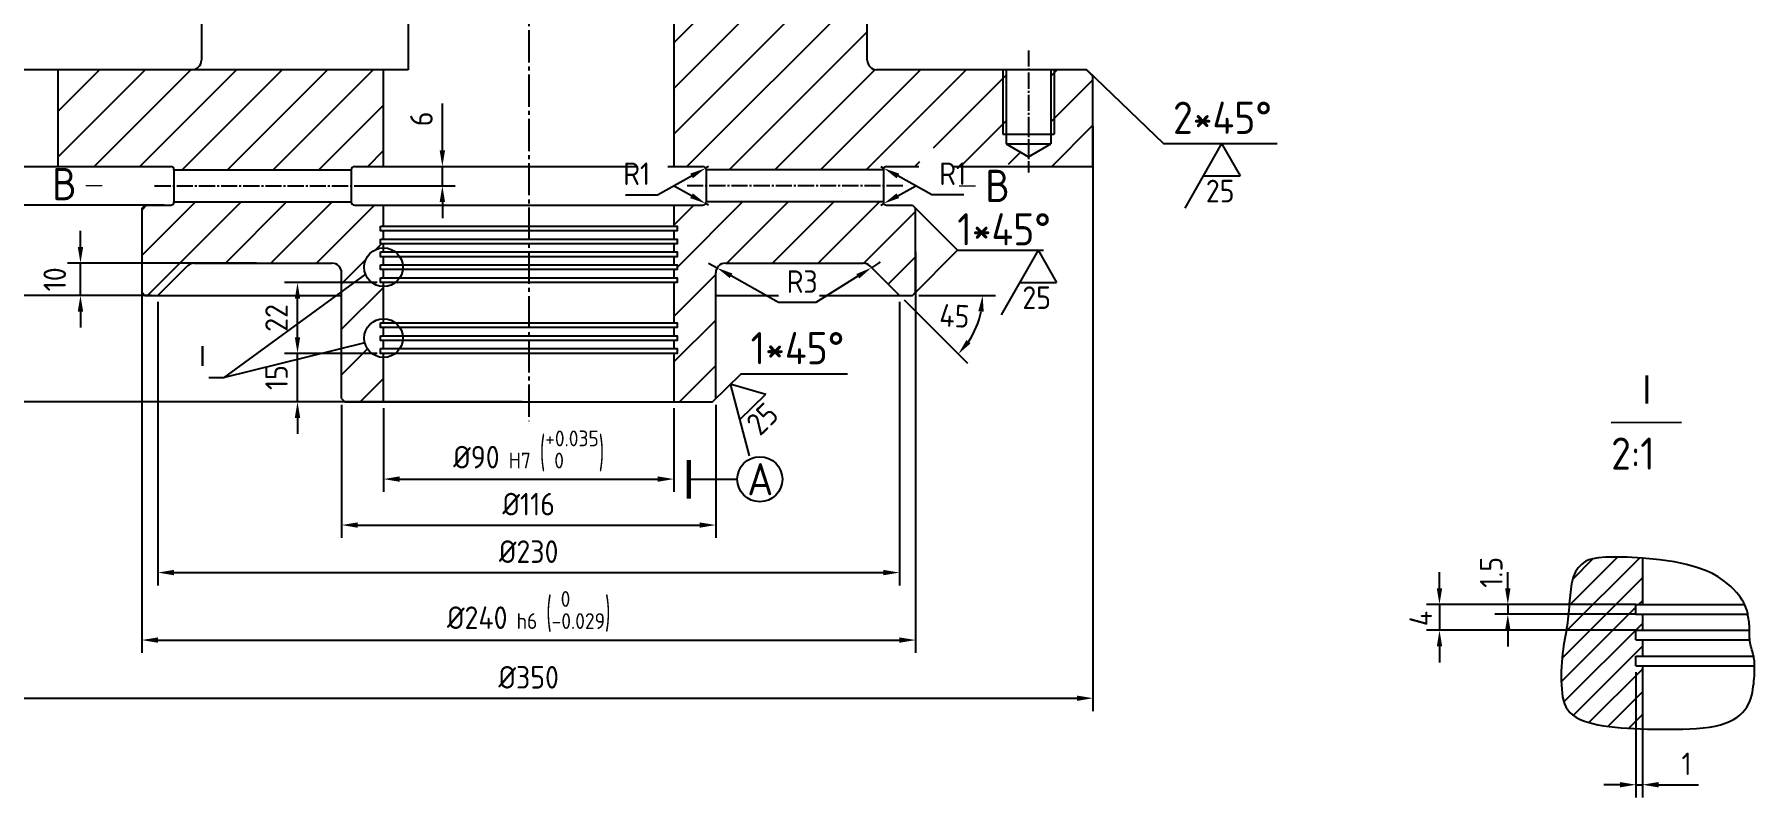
# Model space of a CAD drawing. Header units: millimetres. Extents: x 0 to 1682, y 0 to 1188.
# Drawn here: x 345 to 878, y 578 to 814 of the extents above; entities that cross this region are included whole.
import ezdxf
from ezdxf.enums import TextEntityAlignment as Align

# ---------------------------------------------------------------- set-up
doc = ezdxf.new("R2010")
doc.units = ezdxf.units.MM
doc.linetypes.add('GEN7', pattern=[13.75, 10, -1.25, 1.25, -1.25])
doc.linetypes.add('GEN7A', pattern=[6.875, 5, -0.625, 0.625, -0.625])
doc.layers.get('0').update_dxf_attribs({"linetype": 'CONTINUOUS'})
doc.layers.get('DEFPOINTS').update_dxf_attribs({"linetype": 'CONTINUOUS'})
for name, color, linetype in [('4', 3, 'CONTINUOUS'), ('5', 3, 'CONTINUOUS'), ('6', 2, 'CONTINUOUS'), ('7', 4, 'GEN7'), ('7A', 4, 'GEN7A'), ('8', 1, 'CONTINUOUS')]:
    doc.layers.add(name, color=color, linetype=linetype)
doc.styles.get("Standard").update_dxf_attribs({"font": 'ISOCP.SHX', "bigfont": 'hztxt.shx'})
doc.dimstyles.new('GEN-ISO', dxfattribs={"dimscale": 2, "dimtxt": 3.5, "dimasz": 2.5, "dimexe": 2, "dimexo": 1, "dimgap": 1.5, "dimtad": 1, "dimdsep": 46, "dimtxsty": 'Standard', "dimcen": 0, "dimclrd": 256, "dimclre": 256, "dimclrt": 2, "dimadec": 0, "dimazin": 0, "dimtp": 0.1, "dimtm": 0.1, "dimtfac": 0.71, "dimtdec": 3, "dimtmove": 0, "dimatfit": 3, "dimfxl": 1, "dimtzin": 0, "dimarcsym": 0})
doc.dimstyles.new('GEN-ISO$4', dxfattribs={"dimscale": 2, "dimtxt": 3.5, "dimasz": 2.5, "dimexe": 2, "dimexo": 1, "dimgap": 1.5, "dimtad": 1, "dimtoh": 1, "dimdsep": 46, "dimtxsty": 'Standard', "dimcen": 0, "dimclrd": 256, "dimclre": 256, "dimclrt": 2, "dimadec": 0, "dimazin": 0, "dimtp": 0.1, "dimtm": 0.1, "dimtfac": 0.71, "dimtdec": 3, "dimtofl": 0, "dimtmove": 0, "dimatfit": 0, "dimfxl": 1, "dimtzin": 0, "dimarcsym": 0})

# ---------------------------------------------------------------- blocks, each defined once
blk = doc.blocks.new('*X13')
at = {"color": 0}
for p, q in [((734.75, 699.39), (757.5, 722.14)), ((735.69, 707.41), (750.71, 722.43)), ((736.78, 715.56), (743.17, 721.96)), ((733.48, 691.06), (758.39, 715.97)), ((733.24, 683.74), (756.39, 706.9)), ((757.21, 707.71), (758.39, 708.9)), ((734.05, 677.49), (758.39, 701.83)), ((736.95, 673.31), (758.39, 694.76)), ((741.8, 671.09), (758.39, 687.68)), ((747.67, 669.89), (758.39, 680.61)), ((754.13, 669.28), (758.39, 673.54))]:
    blk.add_line(p, q, dxfattribs=at)
blk = doc.blocks.new('*D14')
at = {"layer": '5', "lineweight": -2}
for p, q in [((801.75, 642.53), (801.75, 647.53)), ((841.49, 637.53), (797.75, 637.53)), ((801.75, 637.53), (801.75, 634.53)), ((841.49, 634.53), (797.75, 634.53)), ((801.75, 629.53), (801.75, 624.53))]:
    blk.add_line(p, q, dxfattribs=at)
at = {"layer": '5'}
for points in [[(800.92, 642.53), (802.58, 642.53), (801.75, 637.53)], [(800.92, 629.53), (802.58, 629.53), (801.75, 634.53)]]:
    blk.add_solid(points, dxfattribs=at)
at = {"layer": 'DEFPOINTS', "color": 0}
for p in [(843.49, 637.53), (801.75, 634.53), (843.49, 634.53)]:
    blk.add_point(p, dxfattribs=at)
at = {"layer": '5', "color": 2, "insert": (796.62, 647.51), "char_height": 7, "attachment_point": 5, "rotation": 90}
blk.add_mtext('1.5', dxfattribs=at)
blk = doc.blocks.new('*D15')
at = {"layer": '5', "lineweight": -2}
for p, q in [((780.56, 642.53), (780.56, 647.53)), ((841.49, 637.53), (776.56, 637.53)), ((780.56, 637.53), (780.56, 629.53)), ((841.49, 629.53), (776.56, 629.53)), ((780.56, 624.53), (780.56, 619.53))]:
    blk.add_line(p, q, dxfattribs=at)
at = {"layer": '5'}
for points in [[(779.73, 642.53), (781.39, 642.53), (780.56, 637.53)], [(779.73, 624.53), (781.39, 624.53), (780.56, 629.53)]]:
    blk.add_solid(points, dxfattribs=at)
at = {"layer": 'DEFPOINTS', "color": 0}
for p in [(843.49, 637.53), (780.56, 629.53), (843.49, 629.53)]:
    blk.add_point(p, dxfattribs=at)
at = {"layer": '5', "color": 2, "insert": (774.75, 633.17), "char_height": 7, "attachment_point": 5, "rotation": 90}
blk.add_mtext('4', dxfattribs=at)
blk = doc.blocks.new('*D16')
at = {"layer": '5', "lineweight": -2}
for p, q in [((841.49, 616.53), (841.49, 577.6)), ((843.49, 616.53), (843.49, 577.6)), ((836.49, 581.6), (831.49, 581.6)), ((841.49, 581.6), (843.49, 581.6)), ((848.49, 581.6), (860.89, 581.6))]:
    blk.add_line(p, q, dxfattribs=at)
at = {"layer": '5'}
for points in [[(836.49, 582.43), (836.49, 580.77), (841.49, 581.6)], [(848.49, 582.43), (848.49, 580.77), (843.49, 581.6)]]:
    blk.add_solid(points, dxfattribs=at)
at = {"layer": 'DEFPOINTS', "color": 0}
for p in [(841.49, 618.53), (843.49, 618.53), (843.49, 581.6)]:
    blk.add_point(p, dxfattribs=at)
at = {"layer": '5', "color": 2, "insert": (857.19, 588.1), "char_height": 7, "attachment_point": 5}
blk.add_mtext('1', dxfattribs=at)
blk = doc.blocks.new('*D39')
at = {"layer": '5', "lineweight": -2}
for p, q in [((311.79, 778.45), (311.79, 783.45)), ((341.1, 773.45), (307.79, 773.45)), ((311.79, 773.45), (311.79, 761.45)), ((385.1, 761.45), (307.79, 761.45)), ((311.79, 756.45), (311.79, 751.45))]:
    blk.add_line(p, q, dxfattribs=at)
at = {"layer": '5'}
for points in [[(310.96, 778.45), (312.62, 778.45), (311.79, 773.45)], [(310.96, 756.45), (312.62, 756.45), (311.79, 761.45)]]:
    blk.add_solid(points, dxfattribs=at)
at = {"layer": 'DEFPOINTS', "color": 0}
for p in [(343.1, 773.45), (311.79, 761.45), (387.1, 761.45)]:
    blk.add_point(p, dxfattribs=at)
at = {"layer": '5', "color": 2, "insert": (305.31, 766.53), "char_height": 7, "attachment_point": 5, "rotation": 90}
blk.add_mtext('12', dxfattribs=at)
blk = doc.blocks.new('*D40')
at = {"layer": '5', "lineweight": -2}
for p, q in [((341.1, 773.45), (290.58, 773.45)), ((294.58, 768.45), (294.58, 738.45)), ((381.1, 733.45), (290.58, 733.45))]:
    blk.add_line(p, q, dxfattribs=at)
at = {"layer": '5'}
for points in [[(293.74, 768.45), (295.41, 768.45), (294.58, 773.45)], [(293.74, 738.45), (295.41, 738.45), (294.58, 733.45)]]:
    blk.add_solid(points, dxfattribs=at)
at = {"layer": 'DEFPOINTS', "color": 0}
for p in [(343.1, 773.45), (294.58, 733.45), (383.1, 733.45)]:
    blk.add_point(p, dxfattribs=at)
at = {"layer": '5', "color": 2, "insert": (288.08, 753.45), "char_height": 7, "attachment_point": 5, "rotation": 90}
blk.add_mtext('40', dxfattribs=at)
blk = doc.blocks.new('*D41')
at = {"layer": '5', "lineweight": -2}
for p, q in [((359.1, 748.45), (359.1, 753.45)), ((413.68, 743.45), (355.1, 743.45)), ((359.1, 733.45), (359.1, 743.45)), ((381.1, 733.45), (355.1, 733.45)), ((359.1, 728.45), (359.1, 723.45))]:
    blk.add_line(p, q, dxfattribs=at)
at = {"layer": '5'}
for points in [[(358.27, 748.45), (359.93, 748.45), (359.1, 743.45)], [(358.27, 728.45), (359.93, 728.45), (359.1, 733.45)]]:
    blk.add_solid(points, dxfattribs=at)
at = {"layer": 'DEFPOINTS', "color": 0}
for p in [(359.1, 743.45), (415.68, 743.45), (383.1, 733.45)]:
    blk.add_point(p, dxfattribs=at)
at = {"layer": '5', "color": 2, "insert": (351.13, 738.43), "char_height": 7, "attachment_point": 5, "rotation": 90}
blk.add_mtext('10', dxfattribs=at)
blk = doc.blocks.new('*D42')
at = {"layer": '5', "lineweight": -2}
for p, q in [((341.1, 773.45), (273.07, 773.45)), ((277.07, 705.45), (277.07, 768.45)), ((496.1, 700.45), (273.07, 700.45))]:
    blk.add_line(p, q, dxfattribs=at)
at = {"layer": '5'}
for points in [[(276.23, 768.45), (277.9, 768.45), (277.07, 773.45)], [(276.23, 705.45), (277.9, 705.45), (277.07, 700.45)]]:
    blk.add_solid(points, dxfattribs=at)
at = {"layer": 'DEFPOINTS', "color": 0}
for p in [(277.07, 773.45), (343.1, 773.45), (498.1, 700.45)]:
    blk.add_point(p, dxfattribs=at)
at = {"layer": '5', "color": 2, "insert": (270.57, 736.95), "char_height": 7, "attachment_point": 5, "rotation": 90}
blk.add_mtext('73%%p{}{\\C2;%%p0.2}', dxfattribs=at)
blk = doc.blocks.new('*D43')
at = {"layer": '5', "lineweight": -2}
for p, q in [((496.1, 1053.45), (257.18, 1053.45)), ((261.18, 705.45), (261.18, 1048.45)), ((496.1, 700.45), (257.18, 700.45))]:
    blk.add_line(p, q, dxfattribs=at)
at = {"layer": '5'}
for points in [[(260.35, 1048.45), (262.01, 1048.45), (261.18, 1053.45)], [(260.35, 705.45), (262.01, 705.45), (261.18, 700.45)]]:
    blk.add_solid(points, dxfattribs=at)
at = {"layer": 'DEFPOINTS', "color": 0}
for p in [(261.18, 1053.45), (498.1, 1053.45), (498.1, 700.45)]:
    blk.add_point(p, dxfattribs=at)
at = {"layer": '5', "color": 2, "insert": (254.68, 876.95), "char_height": 7, "attachment_point": 5, "rotation": 90}
blk.add_mtext('353', dxfattribs=at)
blk = doc.blocks.new('*D45')
at = {"layer": '5', "lineweight": -2}
for p, q in [((426.41, 720.45), (426.41, 725.45)), ((451.1, 715.45), (422.41, 715.45)), ((426.41, 700.45), (426.41, 715.45)), ((451.1, 700.45), (422.41, 700.45)), ((426.41, 695.45), (426.41, 690.45))]:
    blk.add_line(p, q, dxfattribs=at)
at = {"layer": '5'}
for points in [[(425.58, 720.45), (427.24, 720.45), (426.41, 715.45)], [(425.58, 695.45), (427.24, 695.45), (426.41, 700.45)]]:
    blk.add_solid(points, dxfattribs=at)
at = {"layer": 'DEFPOINTS', "color": 0}
for p in [(426.41, 715.45), (453.1, 715.45), (453.1, 700.45)]:
    blk.add_point(p, dxfattribs=at)
at = {"layer": '5', "color": 2, "insert": (419.91, 707.95), "char_height": 7, "attachment_point": 5, "rotation": 90}
blk.add_mtext('15', dxfattribs=at)
blk = doc.blocks.new('*D46')
at = {"layer": '5', "lineweight": -2}
for p, q in [((451.1, 737.45), (422.41, 737.45)), ((426.41, 720.45), (426.41, 732.45)), ((451.1, 715.45), (422.41, 715.45))]:
    blk.add_line(p, q, dxfattribs=at)
at = {"layer": '5'}
for points in [[(425.58, 732.45), (427.24, 732.45), (426.41, 737.45)], [(425.58, 720.45), (427.24, 720.45), (426.41, 715.45)]]:
    blk.add_solid(points, dxfattribs=at)
at = {"layer": 'DEFPOINTS', "color": 0}
for p in [(426.41, 737.45), (453.1, 737.45), (453.1, 715.45)]:
    blk.add_point(p, dxfattribs=at)
at = {"layer": '5', "color": 2, "insert": (419.91, 726.45), "char_height": 7, "attachment_point": 5, "rotation": 90}
blk.add_mtext('22', dxfattribs=at)
blk = doc.blocks.new('*D47')
at = {"layer": '5', "lineweight": -2}
for p, q in [((471.34, 778.45), (471.34, 793.01)), ((455.1, 773.45), (475.34, 773.45)), ((471.34, 767.45), (471.34, 773.45)), ((445.1, 767.45), (475.34, 767.45)), ((471.34, 762.45), (471.34, 757.45))]:
    blk.add_line(p, q, dxfattribs=at)
at = {"layer": '5'}
for points in [[(470.5, 778.45), (472.17, 778.45), (471.34, 773.45)], [(470.5, 762.45), (472.17, 762.45), (471.34, 767.45)]]:
    blk.add_solid(points, dxfattribs=at)
at = {"layer": 'DEFPOINTS', "color": 0}
for p in [(453.1, 773.45), (471.34, 773.45), (443.1, 767.45)]:
    blk.add_point(p, dxfattribs=at)
at = {"layer": '5', "color": 2, "insert": (464.84, 788.23), "char_height": 7, "attachment_point": 5, "rotation": 90}
blk.add_mtext('6', dxfattribs=at)
blk = doc.blocks.new('*D49')
at = {"layer": '5', "lineweight": -2}
for p, q in [((538.1, 764.7), (548.6, 770.51)), ((553.85, 773.42), (552.97, 772.93)), ((528.1, 764.7), (538.1, 764.7))]:
    blk.add_line(p, q, dxfattribs=at)
at = {"layer": '5'}
blk.add_solid([(548.2, 771.24), (549, 769.78), (552.97, 772.93)], dxfattribs=at)
at = {"layer": 'DEFPOINTS', "color": 0}
for p in [(552.97, 772.93), (553.85, 773.42)]:
    blk.add_point(p, dxfattribs=at)
at = {"layer": '5', "color": 2, "insert": (531.6, 771.2), "char_height": 7, "attachment_point": 5}
blk.add_mtext('R1', dxfattribs=at)
blk = doc.blocks.new('*D52')
at = {"layer": '5', "lineweight": -2}
for p, q in [((607.35, 773.42), (608.23, 772.93)), ((623.1, 764.7), (612.6, 770.51)), ((633.1, 764.7), (623.1, 764.7))]:
    blk.add_line(p, q, dxfattribs=at)
at = {"layer": '5'}
blk.add_solid([(613, 771.24), (612.2, 769.78), (608.23, 772.93)], dxfattribs=at)
at = {"layer": 'DEFPOINTS', "color": 0}
for p in [(607.35, 773.42), (608.23, 772.93)]:
    blk.add_point(p, dxfattribs=at)
at = {"layer": '5', "color": 2, "insert": (629.6, 771.2), "char_height": 7, "attachment_point": 5}
blk.add_mtext('R1', dxfattribs=at)
blk = doc.blocks.new('*D53')
at = {"layer": '5', "lineweight": -2}
for p, q in [((553.91, 743.46), (556.52, 741.99)), ((575.59, 731.23), (560.88, 739.53)), ((587.28, 731.23), (575.59, 731.23))]:
    blk.add_line(p, q, dxfattribs=at)
at = {"layer": '5'}
blk.add_solid([(561.29, 740.25), (560.47, 738.8), (556.52, 741.99)], dxfattribs=at)
at = {"layer": 'DEFPOINTS', "color": 0}
for p in [(553.91, 743.46), (556.52, 741.99)]:
    blk.add_point(p, dxfattribs=at)
at = {"layer": '5', "color": 2, "insert": (582.93, 737.73), "char_height": 7, "attachment_point": 5}
blk.add_mtext('R3', dxfattribs=at)
blk = doc.blocks.new('*D54')
at = {"layer": '5', "lineweight": -2}
for p, q in [((453.1, 698.45), (453.1, 672.45)), ((543.1, 698.45), (543.1, 672.45)), ((458.1, 676.45), (538.1, 676.45))]:
    blk.add_line(p, q, dxfattribs=at)
at = {"layer": '5'}
for points in [[(458.1, 677.28), (458.1, 675.61), (453.1, 676.45)], [(538.1, 677.28), (538.1, 675.61), (543.1, 676.45)]]:
    blk.add_solid(points, dxfattribs=at)
at = {"layer": 'DEFPOINTS', "color": 0}
for p in [(453.1, 700.45), (543.1, 700.45), (543.1, 676.45)]:
    blk.add_point(p, dxfattribs=at)
at = {"layer": '5', "color": 2, "insert": (498.1, 685.15), "char_height": 7, "attachment_point": 5}
blk.add_mtext('%%c90{}{\\H0.7x;\\C3; H7 {\\H2x;\\W0.5;(}\\S+0.035^  0;{\\H2x;\\W0.5;)}}', dxfattribs=at)
blk = doc.blocks.new('*D55')
at = {"layer": '5', "lineweight": -2}
for p, q in [((440.1, 699.45), (440.1, 658.18)), ((556.1, 699.45), (556.1, 658.18)), ((445.1, 662.18), (551.1, 662.18))]:
    blk.add_line(p, q, dxfattribs=at)
at = {"layer": '5'}
for points in [[(445.1, 663.01), (445.1, 661.34), (440.1, 662.18)], [(551.1, 663.01), (551.1, 661.34), (556.1, 662.18)]]:
    blk.add_solid(points, dxfattribs=at)
at = {"layer": 'DEFPOINTS', "color": 0}
for p in [(440.1, 701.45), (556.1, 701.45), (556.1, 662.18)]:
    blk.add_point(p, dxfattribs=at)
at = {"layer": '5', "color": 2, "insert": (498.1, 668.68), "char_height": 7, "attachment_point": 5}
blk.add_mtext('%%c116', dxfattribs=at)
blk = doc.blocks.new('*D56')
at = {"layer": '5', "lineweight": -2}
for p, q in [((383.1, 731.45), (383.1, 643.43)), ((613.1, 731.45), (613.1, 643.43)), ((388.1, 647.43), (608.1, 647.43))]:
    blk.add_line(p, q, dxfattribs=at)
at = {"layer": '5'}
for points in [[(388.1, 648.26), (388.1, 646.6), (383.1, 647.43)], [(608.1, 648.26), (608.1, 646.6), (613.1, 647.43)]]:
    blk.add_solid(points, dxfattribs=at)
at = {"layer": 'DEFPOINTS', "color": 0}
for p in [(383.1, 733.45), (613.1, 733.45), (613.1, 647.43)]:
    blk.add_point(p, dxfattribs=at)
at = {"layer": '5', "color": 2, "insert": (498.1, 653.93), "char_height": 7, "attachment_point": 5}
blk.add_mtext('%%c230', dxfattribs=at)
blk = doc.blocks.new('*D57')
at = {"layer": '5', "lineweight": -2}
for p, q in [((618.1, 746.98), (618.1, 622.49)), ((378.1, 745.04), (378.1, 622.49)), ((383.1, 626.49), (613.1, 626.49))]:
    blk.add_line(p, q, dxfattribs=at)
at = {"layer": '5'}
for points in [[(383.1, 627.32), (383.1, 625.66), (378.1, 626.49)], [(613.1, 627.32), (613.1, 625.66), (618.1, 626.49)]]:
    blk.add_solid(points, dxfattribs=at)
at = {"layer": 'DEFPOINTS', "color": 0}
for p in [(378.1, 747.04), (618.1, 748.98), (618.1, 626.49)]:
    blk.add_point(p, dxfattribs=at)
at = {"layer": '5', "color": 2, "insert": (498.1, 635.33), "char_height": 7, "attachment_point": 5}
blk.add_mtext('%%c240{}{\\H0.7x;\\C3; h6 {\\H2x;\\W0.5;(}\\S 0^ -0.029;{\\H2x;\\W0.5;)}}', dxfattribs=at)
blk = doc.blocks.new('*D58')
at = {"layer": '5', "lineweight": -2}
for p, q in [((673.1, 786), (673.1, 604.44)), ((323.1, 783.72), (323.1, 604.44)), ((328.1, 608.44), (668.1, 608.44))]:
    blk.add_line(p, q, dxfattribs=at)
at = {"layer": '5'}
for points in [[(328.1, 609.27), (328.1, 607.61), (323.1, 608.44)], [(668.1, 609.27), (668.1, 607.61), (673.1, 608.44)]]:
    blk.add_solid(points, dxfattribs=at)
at = {"layer": 'DEFPOINTS', "color": 0}
for p in [(323.1, 785.72), (673.1, 788), (673.1, 608.44)]:
    blk.add_point(p, dxfattribs=at)
at = {"layer": '5', "color": 2, "insert": (498.1, 614.94), "char_height": 7, "attachment_point": 5}
blk.add_mtext('%%c350', dxfattribs=at)
blk = doc.blocks.new('GEFTOREF')
at = {"color": 0}
blk.add_line((0, 2.5), (0, 10), dxfattribs=at)
for points in [[(0, 2.5, 0.7, 0.7, 0), (-3, 2.5, 0, 0, 0)], [(0, 2.5, 0.7, 0.7, 0), (3, 2.5, 0, 0, 0)]]:
    blk.add_lwpolyline(points, format="xyseb")
blk.add_circle((0, 13.5), 3.5)
blk.add_attdef('GEFTOREF', text='', height=5, dxfattribs=at).set_placement((0, 13.57), align=Align.MIDDLE)
blk = doc.blocks.new('GEFROG5')
at = {"color": 0}
for p, q in [((0, 0), (5.714286, 10)), ((2.857143, 5), (-2.857143, 5)), ((0, 0), (-2.857143, 5))]:
    blk.add_line(p, q, dxfattribs=at)
for tag, p in [('GEFROU2', (2.45, 9.8)), ('GEFROU1', (2.45, 5.6))]:
    blk.add_attdef(tag, text='', height=3.5, rotation=180, dxfattribs=at).set_placement(p, align=Align.TOP_LEFT)
at = {"color": 0, "flags": 9}
blk.add_attdef('GEFROU0', (0, 0), '', height=1, dxfattribs=at)
blk = doc.blocks.new('*X103')
at = {"color": 0}
for p, q in [((543.1, 783.52), (603.03, 843.45)), ((543.1, 797.66), (588.89, 843.45)), ((543.1, 811.8), (574.75, 843.45)), ((543.1, 825.94), (560.6, 843.45)), ((547.17, 773.45), (603.1, 829.37)), ((560.32, 772.45), (603.1, 815.23)), ((574.46, 772.45), (605.52, 803.51)), ((588.6, 772.45), (619.6, 803.45)), ((602.74, 772.45), (633.74, 803.45)), ((623.63, 779.19), (646.18, 801.75)), ((660.02, 801.44), (662.03, 803.45)), ((660.02, 787.3), (673.1, 800.38)), ((632.03, 773.45), (646.18, 787.6)), ((660.31, 773.45), (673.1, 786.24)), ((617.88, 773.45), (619.39, 774.95)), ((646.91, 774.19), (650.61, 777.89))]:
    blk.add_line(p, q, dxfattribs=at)
blk = doc.blocks.new('*X104')
at = {"color": 0}
for p, q in [((543.1, 755.23), (549.32, 761.45)), ((544.1, 742.09), (564.46, 762.45)), ((559.6, 743.45), (578.6, 762.45)), ((573.74, 743.45), (592.74, 762.45)), ((587.88, 743.45), (606.88, 762.45)), ((602.02, 743.44), (618.1, 759.52)), ((609.63, 736.91), (618.1, 745.38)), ((543.1, 741.09), (543.46, 741.45)), ((543.1, 726.95), (556.1, 739.95)), ((543.1, 712.81), (556.1, 725.81)), ((544.88, 700.45), (556.1, 711.66))]:
    blk.add_line(p, q, dxfattribs=at)
blk = doc.blocks.new('*X105')
at = {"color": 0}
for p, q in [((352.1, 776.36), (379.18, 803.45)), ((352.1, 790.51), (365.04, 803.45)), ((363.33, 773.45), (393.33, 803.45)), ((377.47, 773.45), (407.47, 803.45)), ((390.61, 772.45), (421.61, 803.45)), ((404.75, 772.45), (435.75, 803.45)), ((418.89, 772.45), (449.89, 803.45)), ((433.04, 772.45), (453.1, 792.51)), ((448.18, 773.45), (453.1, 778.37))]:
    blk.add_line(p, q, dxfattribs=at)
blk = doc.blocks.new('*X106')
at = {"color": 0}
for p, q in [((378.1, 745.8), (394.75, 762.45)), ((378.1, 759.94), (379.61, 761.45)), ((379.89, 733.45), (408.89, 762.45)), ((404.04, 743.45), (423.04, 762.45)), ((418.18, 743.45), (437.18, 762.45)), ((432.32, 743.45), (450.32, 761.45)), ((450.72, 747.71), (452.46, 749.45)), ((440.1, 737.08), (447.59, 744.58)), ((440.1, 722.94), (453.1, 735.94)), ((440.1, 708.8), (448.13, 716.83)), ((445.89, 700.45), (453.1, 707.66))]:
    blk.add_line(p, q, dxfattribs=at)

msp = doc.modelspace()

# ---------------------------------------------------------------- linework, layer by layer
for p, q in [((603.0999, 806.4475), (603.0999, 1053.4475)), ((460.6833, 838.4475), (460.6833, 803.4475)), ((543.0999, 838.4475), (543.0999, 773.4475)), ((396.6307, 819.4475), (396.6307, 806.4475)), ((460.6833, 803.4475), (325.0999, 803.4475)), ((352.0999, 803.4475), (352.0999, 773.4475)), ((453.0999, 773.4475), (453.0999, 803.4475)), ((671.0999, 803.4475), (606.0999, 803.4475)), ((646.1824, 803.4475), (646.1824, 780.4475)), ((660.0174, 803.4475), (660.0174, 780.4475)), ((673.0999, 801.4475), (671.0999, 803.4475)), ((673.0999, 773.4475), (673.0999, 801.4475)), ((645.0999, 783.4475), (661.0999, 783.4475)), ((646.1824, 780.4475), (660.0174, 780.4475)), ((646.1824, 780.4475), (653.0999, 776.4537)), ((653.0999, 776.4537), (660.0174, 780.4475)), ((323.0999, 773.4475), (387.0999, 773.4475)), ((388.0999, 772.4475), (388.0999, 762.4475)), ((388.0999, 772.4475), (443.0999, 772.4475)), ((443.0999, 772.4475), (443.0999, 762.4475)), ((444.0999, 773.4475), (531.8594, 773.4475)), ((541.3006, 773.4475), (552.0999, 773.4475)), ((553.0999, 772.4475), (553.0999, 762.4475)), ((608.0999, 772.4475), (553.0999, 772.4475)), ((608.0999, 772.4475), (608.0999, 762.4475)), ((609.0999, 773.4475), (619.1215, 773.4475)), ((629.7724, 773.4475), (673.0999, 773.4475)), ((378.0999, 760.4475), (379.0999, 761.4475)), ((378.0999, 760.4475), (378.0999, 734.4475)), ((379.0999, 761.4475), (387.0999, 761.4475)), ((388.0999, 762.4475), (443.0999, 762.4475)), ((444.0999, 761.4475), (552.0999, 761.4475)), ((453.0999, 754.9475), (453.0999, 761.4475)), ((543.0999, 761.4475), (543.0999, 754.9475)), ((608.0999, 762.4475), (553.0999, 762.4475)), ((609.0999, 761.4475), (617.0999, 761.4475)), ((617.0999, 761.4475), (618.0999, 760.4475)), ((618.0999, 734.4475), (618.0999, 760.4475)), ((453.0999, 750.9475), (453.0999, 753.4475)), ((543.0999, 753.4475), (543.0999, 750.9475)), ((453.0999, 746.9475), (453.0999, 749.4475)), ((543.0999, 749.4475), (543.0999, 746.9475)), ((383.0999, 733.4475), (392.2212, 742.5688)), ((394.3425, 743.4475), (437.0999, 743.4475)), ((453.0999, 742.9475), (453.0999, 745.4475)), ((543.0999, 745.4475), (543.0999, 742.9475)), ((559.0999, 743.4475), (601.8572, 743.4475)), ((613.0999, 733.4475), (603.9786, 742.5688)), ((440.0999, 701.4475), (440.0999, 740.4475)), ((453.0999, 738.9475), (453.0999, 741.4475)), ((453.0999, 724.9475), (453.0999, 737.4475)), ((543.0999, 741.4475), (543.0999, 738.9475)), ((543.0999, 737.4475), (543.0999, 724.9475)), ((556.0999, 701.4475), (556.0999, 740.4475)), ((378.0999, 734.4475), (379.0999, 733.4475)), ((379.0999, 733.4475), (440.0999, 733.4475)), ((556.0999, 733.4475), (575.5722, 733.4475)), ((588.3409, 733.4475), (617.0999, 733.4475)), ((617.0999, 733.4475), (618.0999, 734.4475)), ((453.0999, 720.9475), (453.0999, 723.4475)), ((543.0999, 723.4475), (543.0999, 720.9475)), ((453.0999, 716.9475), (453.0999, 719.4475)), ((453.0999, 700.4475), (453.0999, 715.4475)), ((543.0999, 719.4475), (543.0999, 716.9475)), ((543.0999, 715.4475), (543.0999, 700.4475)), ((440.0999, 701.4475), (441.0999, 700.4475)), ((441.0999, 700.4475), (555.0999, 700.4475)), ((555.0999, 700.4475), (556.0999, 701.4475)), ((843.4921, 651.9042), (843.4921, 637.5288)), ((841.4921, 637.5288), (875.1832, 637.5288)), ((841.4921, 634.5288), (841.4921, 637.5288)), ((841.4921, 634.5288), (876.1695, 634.5288)), ((841.4921, 629.5288), (876.7485, 629.5288)), ((841.4921, 626.5288), (841.4921, 629.5288)), ((843.4921, 634.5288), (843.4921, 629.5288)), ((841.4921, 626.5288), (876.7828, 626.5288)), ((843.4921, 626.5288), (843.4921, 621.5288)), ((841.4921, 618.5288), (841.4921, 621.5288)), ((841.4921, 621.5288), (877.9615, 621.5288)), ((841.4921, 618.5288), (878.2783, 618.5288)), ((843.4921, 618.5288), (843.4921, 598.9159))]:
    msp.add_line(p, q)
for points in [[(360.762, 767.5051, 0.4, 0.4, 0), (365.8846, 767.5051, 0, 0, 0)], [(631.5825, 767.3577, 0.4, 0.4, 0), (636.7052, 767.3577, 0, 0, 0)]]:
    msp.add_lwpolyline(points, format="xyseb")
for centre, radius, start, end in [((393.6307, 806.4475), 3, 270, 0), ((606.0999, 806.4475), 3, 180, 270), ((387.0999, 772.4475), 1, 0, 90), ((444.0999, 772.4475), 1, 90, 180), ((552.0999, 772.4475), 1, 360, 90), ((609.0999, 772.4475), 1, 90, 180), ((387.0999, 762.4475), 1, 270, 0), ((444.0999, 762.4475), 1, 180, 270), ((552.0999, 762.4475), 1, 270, 360), ((609.0999, 762.4475), 1, 180, 270), ((394.3425, 740.4475), 3, 90, 135), ((437.0999, 740.4475), 3, 0, 90), ((559.0999, 740.4475), 3, 90, 180), ((601.8572, 740.4475), 3, 45, 90)]:
    msp.add_arc(centre, radius, start, end)
at = {"layer": '4'}
for p, q in [((645.0999, 803.4475), (645.0999, 783.4475)), ((661.0999, 803.4475), (661.0999, 783.4475)), ((548.6007, 764.3791), (543.0608, 767.4475)), ((612.5991, 764.3791), (618.139, 767.4475)), ((553.8494, 761.4721), (552.9746, 761.9566)), ((607.3504, 761.4721), (608.2252, 761.9566))]:
    msp.add_line(p, q, dxfattribs=at)
msp.add_lwpolyline([(843.4921, 651.9042), (838.7956, 652.1682), (835.0339, 652.2642), (832.0844, 652.2129), (829.8247, 652.0348), (828.1324, 651.7505), (826.885, 651.3805), (825.9601, 650.9454), (825.2354, 650.4658), (824.6077, 649.9583), (824.0522, 649.4248), (823.5632, 648.863), (823.1352, 648.2711), (822.7627, 647.6468), (822.44, 646.9881), (822.1618, 646.2929), (821.9224, 645.5591), (821.7166, 644.7858), (821.5403, 643.9765), (821.39, 643.1358), (821.2618, 642.2683), (821.1521, 641.3786), (821.0572, 640.4714), (820.9734, 639.5513), (820.897, 638.6228), (820.8243, 637.6898), (820.7521, 636.7526), (820.6772, 635.8108), (820.5962, 634.864), (820.506, 633.9116), (820.4033, 632.9532), (820.2849, 631.9883), (820.1476, 631.0165), (819.9895, 630.0361), (819.8148, 629.0404), (819.629, 628.0217), (819.4377, 626.972), (819.2463, 625.8835), (819.0605, 624.7483), (818.8858, 623.5587), (818.7278, 622.3067), (818.5913, 620.9888), (818.4794, 619.6181), (818.3943, 618.2124), (818.3383, 616.7892), (818.3137, 615.3659), (818.3229, 613.9602), (818.3681, 612.5896), (818.4517, 611.2717), (818.578, 610.0211), (818.7598, 608.8411), (819.0118, 607.7323), (819.3489, 606.6951), (819.7859, 605.7299), (820.3374, 604.8372), (821.0184, 604.0175), (821.8435, 603.2713), (822.8233, 602.5982), (823.9505, 601.9953), (825.2136, 601.459), (826.601, 600.9854), (828.1011, 600.571), (829.7025, 600.212), (831.3936, 599.9047), (833.1628, 599.6455), (834.9998, 599.4305), (836.8991, 599.2557), (838.8567, 599.1169), (840.8684, 599.01), (842.93, 598.9308), (845.0373, 598.8751), (847.1862, 598.8389), (849.3726, 598.8178), (851.589, 598.8101), (853.8152, 598.8222), (856.0274, 598.8629), (858.2022, 598.941), (860.3161, 599.0653), (862.3453, 599.2446), (864.2664, 599.4876), (866.0557, 599.8031), (867.6946, 600.1976), (869.1838, 600.6683), (870.5288, 601.2101), (871.7351, 601.818), (872.8083, 602.4868), (873.7539, 603.2115), (874.5775, 603.987), (875.2847, 604.8083), (875.8818, 605.6695), (876.3791, 606.5626), (876.7877, 607.4786), (877.1186, 608.4087), (877.383, 609.3442), (877.5919, 610.276), (877.7565, 611.1955), (877.8877, 612.0937), (877.9953, 612.9629), (878.0825, 613.7996), (878.1512, 614.6017), (878.2032, 615.3667), (878.2405, 616.0923), (878.2649, 616.7763), (878.2781, 617.4162), (878.2821, 618.0098), (878.2781, 618.5568), (878.2649, 619.0651), (878.2405, 619.5447), (878.2032, 620.0056), (878.1512, 620.4578), (878.0825, 620.9113), (877.9953, 621.3761), (877.8877, 621.8622), (877.7595, 622.3765), (877.616, 622.9142), (877.4641, 623.4676), (877.3109, 624.0288), (877.1632, 624.59), (877.0281, 625.1434), (876.9123, 625.6812), (876.8228, 626.1955), (876.7645, 626.6812), (876.7329, 627.1434), (876.7216, 627.59), (876.7242, 628.0288), (876.7343, 628.4676), (876.7452, 628.9142), (876.7506, 629.3765), (876.744, 629.8622), (876.7203, 630.3765), (876.6805, 630.9142), (876.6268, 631.4676), (876.5616, 632.0288), (876.4871, 632.59), (876.4056, 633.1434), (876.3196, 633.6812), (876.2312, 634.1955), (876.1411, 634.6819), (876.0427, 635.1493), (875.9276, 635.6101), (875.7875, 636.0764), (875.6142, 636.5605), (875.3993, 637.0747), (875.1345, 637.6312), (874.8114, 638.2424), (874.4205, 638.9176), (873.9471, 639.6544), (873.3753, 640.4475), (872.689, 641.2918), (871.8725, 642.1819), (870.9096, 643.1126), (869.7845, 644.0786), (868.4813, 645.0746), (866.9717, 646.0923), (865.1791, 647.111), (863.0142, 648.1066), (860.3882, 649.0554), (857.212, 649.9334), (853.3966, 650.7168), (848.853, 651.3817), (843.4921, 651.9042)], dxfattribs=at)
for points in [[(548.1969, 763.6502), (549.0044, 765.1081), (552.9746, 761.9566)], [(613.0029, 763.6502), (612.1953, 765.1081), (608.2252, 761.9566)]]:
    msp.add_solid(points, dxfattribs=at)
at = {"layer": '5'}
for p, q in [((617.0999, 761.4475), (631.0999, 747.4475)), ((617.0999, 733.4475), (631.0999, 747.4475)), ((631.0999, 747.4475), (657.7925, 747.4501)), ((606.9375, 743.6398), (604.3974, 742.0436)), ((600.1638, 739.3834), (587.1696, 731.2184)), ((614.5141, 732.0333), (634.1524, 712.395)), ((619.0999, 733.4475), (642.8727, 733.4475)), ((447.2749, 718.7591), (403.3068, 707.9018))]:
    msp.add_line(p, q, dxfattribs=at)
for points in [[(671.152, 803.4851), (694.9251, 780.572), (730.179, 780.572)], [(447.5338, 740.0854), (403.4235, 707.9018), (398.9353, 707.9018)], [(555.116, 700.4476), (563.9489, 709.0693), (596.9489, 709.0693)]]:
    msp.add_lwpolyline(points, dxfattribs=at)
for points in [[(452.0999, 754.9475), (544.0999, 754.9475), (544.0999, 753.4475), (452.0999, 753.4475)], [(452.0999, 750.9475), (544.0999, 750.9475), (544.0999, 749.4475), (452.0999, 749.4475)], [(452.0999, 746.9475), (544.0999, 746.9475), (544.0999, 745.4475), (452.0999, 745.4475)], [(452.0999, 742.9475), (544.0999, 742.9475), (544.0999, 741.4475), (452.0999, 741.4475)], [(452.0999, 738.9475), (544.0999, 738.9475), (544.0999, 737.4475), (452.0999, 737.4475)], [(452.0999, 724.9475), (544.0999, 724.9475), (544.0999, 723.4475), (452.0999, 723.4475)], [(452.0999, 720.9475), (544.0999, 720.9475), (544.0999, 719.4475), (452.0999, 719.4475)], [(452.0999, 716.9475), (544.0999, 716.9475), (544.0999, 715.4475), (452.0999, 715.4475)]]:
    msp.add_lwpolyline(points, close=True, dxfattribs=at)
msp.add_lwpolyline([(377.9455, 626.699, 0, 1.6734, 0), (372.9455, 626.699, 0, 0, 0), (313.6833, 626.699, 0, 0, 0)], format="xyseb", dxfattribs=at)
for centre in [(453.0999, 742.1975), (453.0999, 720.1975)]:
    msp.add_circle(centre, 6, dxfattribs=at)
msp.add_arc((613.0999, 733.4475), 25.7728, 326.133061, 348.866939, dxfattribs=at)
msp.add_point((606.9375, 743.6398), dxfattribs=at)
for points in [[(599.7204, 740.089), (600.6072, 738.6778), (604.3974, 742.0436)], [(637.5583, 728.5519), (639.2171, 728.3903), (638.8727, 733.4475)], [(635.1435, 718.5559), (633.8563, 719.6145), (631.324, 715.2234)]]:
    msp.add_solid(points, dxfattribs=at)
at = {"layer": '6'}
msp.add_line((833.7812, 694.0578), (855.6334, 694.0713), dxfattribs=at)
at = {"layer": '7'}
msp.add_line((498.0999, 912.0057), (498.0999, 694.4475), dxfattribs=at)
at = {"layer": '7A'}
for p, q in [((653.0999, 809.4475), (653.0999, 771.5546)), ((382.0999, 767.4475), (449.0999, 767.4475)), ((614.0999, 767.4475), (547.0999, 767.4475))]:
    msp.add_line(p, q, dxfattribs=at)
at = {"layer": 'DEFPOINTS', "color": 0, "linetype": 'ByBlock'}
for p in [(552.9746, 761.9566), (553.8494, 761.4721), (603.9786, 742.5688), (604.1115, 742.427), (604.2826, 742.2131), (604.3974, 742.0436), (606.3657, 744.4066), (556.0999, 733.4475), (613.0999, 733.4475), (617.0999, 733.4475), (635.4198, 720.5611)]:
    msp.add_point(p, dxfattribs=at)

# ---------------------------------------------------------------- block references
at = {"layer": '6', "linetype": 'Continuous', "xscale": 2, "yscale": 2, "zscale": 2}
for p, rotation in [((713.0096, 780.5344), 180), ((656.1065, 747.4501), 180), ((560.6206, 705.9682), 224.3575886140915)]:
    msp.add_blockref('GEFROG5', p, dxfattribs=dict(at, rotation=rotation)).add_auto_attribs({'GEFROU1': '25'})
at = {"layer": '6', "linetype": 'Continuous'}
ref = msp.add_blockref('GEFTOREF', (542.784, 676.4018), dxfattribs=dict(at, xscale=2, yscale=2, zscale=2, rotation=270))
ref.add_attrib('GEFTOREF', 'A', dxfattribs={"layer": '0', "color": 0, "height": 10}).set_placement((569.933, 676.4018), align=Align.MIDDLE)
at = {"layer": '8'}
for name, p in [('*X103', (0, 0)), ('*X105', (0, 0)), ('*X106', (0, 0)), ('*X104', (0, 0)), ('*X13', (85.0973, -70.1851))]:
    msp.add_blockref(name, p, dxfattribs=at)

# ---------------------------------------------------------------- texts
at = {"color": 2}
for p in [(350.3119, 763.0005), (639.6935, 762.4361)]:
    msp.add_text('B', height=10, dxfattribs=at).set_placement(p)
at = {"color": 2, "linetype": 'ByBlock', "insert": (630.1648, 727.1036), "char_height": 7, "attachment_point": 5, "rotation": 356.835886}
msp.add_mtext('45', dxfattribs=at)
at = {"layer": '6'}
for s, p in [('2*45%%d', (697.9251, 783.572)), ('1*45%%d', (631.0181, 748.9661)), ('1*45%%d', (566.9489, 712.0693)), ('Ⅰ', (839.8264, 698.9225)), ('2:1', (833.7812, 679.356))]:
    msp.add_text(s, height=10, dxfattribs=at).set_placement(p)
msp.add_text('Ⅰ', height=7, dxfattribs=at).set_placement((400.4235, 710.9018), align=Align.RIGHT)

# ---------------------------------------------------------------- dimensions: what is measured, and where the dimension line sits
at = {"layer": '5'}
for base, p1, p2, override, picture, middle in [((261.1811, 1053.4475), (498.0999, 700.4475), (498.0999, 1053.4475), {"dimtp": 0.2, "dimtm": 0.2, "dimtdec": 1}, '*D43', (254.6811, 876.9475)), ((426.4105, 737.4475), (453.0999, 715.4475), (453.0999, 737.4475), {"dimtix": 1, "dimtmove": 2}, '*D46', (419.9098, 726.4475)), ((426.4105, 715.4475), (453.0999, 700.4475), (453.0999, 715.4475), {"dimtix": 1, "dimtmove": 2}, '*D45', (419.9105, 707.9475))]:
    dim = msp.add_linear_dim(base=base, p1=p1, p2=p2, angle=90, dimstyle='GEN-ISO', override=override, dxfattribs=at)
    dim.commit()
    dim.dimension.update_dxf_attribs({"geometry": picture, "text_midpoint": middle})
for base, p1, p2, picture, middle in [((471.337, 773.4475), (443.0999, 767.4475), (453.0999, 773.4475), '*D47', (464.837, 788.2306)), ((294.5777, 733.4475), (343.0999, 773.4475), (383.0999, 733.4475), '*D40', (288.0777, 753.4475))]:
    dim = msp.add_linear_dim(base=base, p1=p1, p2=p2, angle=90, dimstyle='GEN-ISO', dxfattribs=at)
    dim.commit()
    dim.dimension.update_dxf_attribs({"geometry": picture, "text_midpoint": middle})
for base, p1, p2, text, override, picture, middle in [((673.0999, 608.4403), (323.0999, 785.7243), (673.0999, 788.0007), '%%c<>', {"dimtp": 0, "dimtm": 0.036}, '*D58', (498.0999, 614.9403)), ((618.0999, 626.491), (378.0999, 747.0441), (618.0999, 748.9782), '%%c<>{}{\\H0.7x;\\C3; h6 {\\H2x;\\W0.5;(}\\S 0^ -0.029;{\\H2x;\\W0.5;)}}', {"dimtp": 0, "dimtm": 0.029}, '*D57', (498.0999, 635.3282)), ((543.0999, 676.4475), (453.0999, 700.4475), (543.0999, 700.4475), '%%c<>{}{\\H0.7x;\\C3; H7 {\\H2x;\\W0.5;(}\\S+0.035^  0;{\\H2x;\\W0.5;)}}', {"dimtp": 0.035, "dimtm": 0}, '*D54', (498.0999, 685.1451)), ((556.0999, 662.1759), (440.0999, 701.4475), (556.0999, 701.4475), '%%c<>', {"dimtp": 0.035, "dimtm": 0}, '*D55', (498.0999, 668.6759))]:
    dim = msp.add_linear_dim(base=base, p1=p1, p2=p2, text=text, dimstyle='GEN-ISO', override=override, dxfattribs=at)
    dim.commit()
    dim.dimension.update_dxf_attribs({"geometry": picture, "text_midpoint": middle})
for base, p1, p2, picture, middle in [((311.7887, 761.4475), (343.0999, 773.4475), (387.0999, 761.4475), '*D39', (305.3131, 766.5295)), ((359.0999, 743.4475), (383.0999, 733.4475), (415.6766, 743.4475), '*D41', (351.1315, 738.4301))]:
    dim = msp.add_linear_dim(base=base, p1=p1, p2=p2, angle=90, dimstyle='GEN-ISO', override={"dimtmove": 2}, dxfattribs=at)
    dim.commit()
    dim.dimension.update_dxf_attribs({"geometry": picture, "text_midpoint": middle, "dimtype": 160})
dim = msp.add_radius_dim(center=(553.8495, 773.4165), mpoint=(552.9747, 772.932), text='R<>', dimstyle='GEN-ISO$4', override={"dimpost": '<>', "dimtofl": 1, "dimatfit": 3}, dxfattribs=at)
dim.commit()
dim.dimension.update_dxf_attribs({"geometry": '*D49', "text_midpoint": (531.6034, 771.1953)})
for center, mpoint, picture, middle in [((607.3503, 773.4165), (608.2251, 772.932), '*D52', (629.5964, 764.6953)), ((553.9107, 743.4596), (556.5236, 741.9855), '*D53', (582.9342, 731.2296))]:
    dim = msp.add_radius_dim(center=center, mpoint=mpoint, text='R<>', dimstyle='GEN-ISO$4', override={"dimpost": '<>', "dimtofl": 1, "dimatfit": 3}, dxfattribs=at)
    dim.commit()
    dim.dimension.update_dxf_attribs({"geometry": picture, "text_midpoint": middle, "dimtype": 164})
dim = msp.add_linear_dim(base=(277.0678, 773.4475), p1=(498.0999, 700.4475), p2=(343.0999, 773.4475), angle=90, text='<>%%p{}{\\C2;%%p0.2}', dimstyle='GEN-ISO', override={"dimtp": 0.2, "dimtm": 0.2, "dimtdec": 1}, dxfattribs=at)
dim.commit()
dim.dimension.update_dxf_attribs({"geometry": '*D42', "text_midpoint": (270.5671, 736.9475)})
for base, p1, p2, text, picture, middle in [((613.0999, 647.4291), (383.0999, 733.4475), (613.0999, 733.4475), '%%c<>', '*D56', (498.0999, 653.9298)), ((843.4921, 581.5991), (841.4921, 618.5288), (843.4921, 618.5288), '1', '*D16', (857.1921, 588.0991))]:
    dim = msp.add_linear_dim(base=base, p1=p1, p2=p2, text=text, dimstyle='GEN-ISO', dxfattribs=at)
    dim.commit()
    dim.dimension.update_dxf_attribs({"geometry": picture, "text_midpoint": middle})
for base, p2, text, override, picture, middle in [((801.7487, 634.5288), (843.4921, 634.5288), '1.5', {"dimtp": 0, "dimtm": 0.006, "dimtmove": 2}, '*D14', (796.622, 647.5137)), ((780.5584, 629.5288), (843.4921, 629.5288), '4', {"dimtp": 0, "dimtm": 0.009, "dimtmove": 2}, '*D15', (774.7482, 633.1696))]:
    dim = msp.add_linear_dim(base=base, p1=(843.4921, 637.5288), p2=p2, angle=90, text=text, dimstyle='GEN-ISO', override=override, dxfattribs=at)
    dim.commit()
    dim.dimension.update_dxf_attribs({"geometry": picture, "text_midpoint": middle, "dimtype": 160})

doc.saveas('drawing.dxf')
